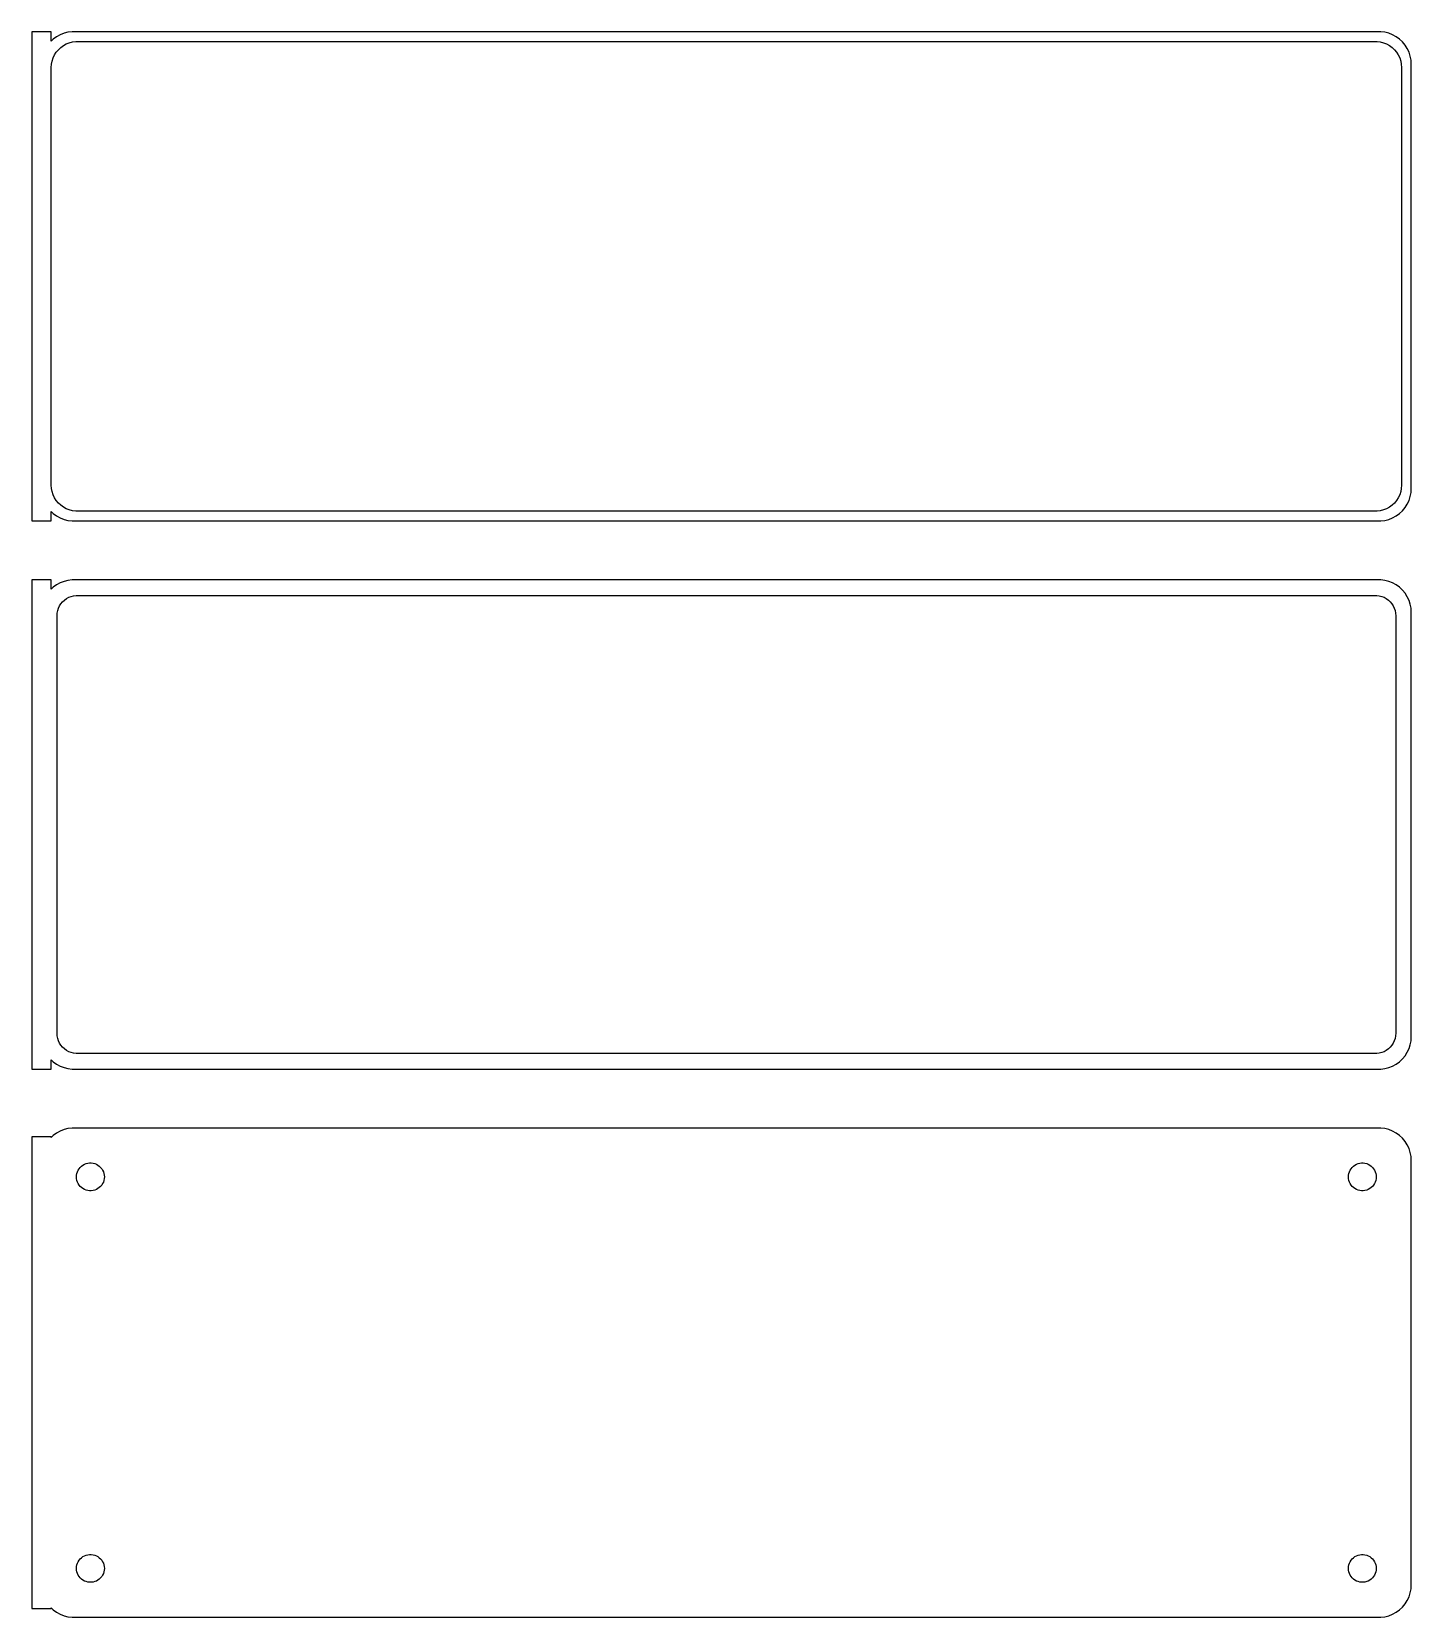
# Model space of a CAD drawing. Header units: metres. Extents: x -106 to 105, y 215 to 457.
import ezdxf

# ---------------------------------------------------------------- set-up
doc = ezdxf.new("R2010")
doc.units = ezdxf.units.M

msp = doc.modelspace()

# ---------------------------------------------------------------- linework, layer by layer
for p, q in [((-103.5, 457.49), (-106.5, 457.49)), ((-106.5, 457.49), (-106.5, 382.51)), ((-103.5, 456.059), (-103.5, 457.49)), ((-102.129, 457.024), (-102.679, 456.722)), ((-101.545, 457.255), (-102.129, 457.024)), ((-100.937, 457.411), (-101.545, 457.255)), ((-100.314, 457.49), (-100.937, 457.411)), ((100.314, 457.49), (-100.314, 457.49)), ((100.937, 457.411), (100.314, 457.49)), ((101.545, 457.255), (100.937, 457.411)), ((102.129, 457.024), (101.545, 457.255)), ((102.679, 456.722), (102.129, 457.024)), ((-103.187, 456.353), (-103.5, 456.059)), ((-102.679, 456.722), (-103.187, 456.353)), ((-102.736, 454.351), (-102.416, 454.738)), ((-102.416, 454.738), (-102.05, 455.082)), ((-102.05, 455.082), (-101.643, 455.377)), ((-101.643, 455.377), (-101.203, 455.619)), ((-101.203, 455.619), (-100.736, 455.804)), ((-100.736, 455.804), (-100.25, 455.929)), ((-100.25, 455.929), (-99.7512, 455.992)), ((-99.7512, 455.992), (99.7512, 455.992)), ((99.7512, 455.992), (100.25, 455.929)), ((100.25, 455.929), (100.736, 455.804)), ((100.736, 455.804), (101.203, 455.619)), ((101.203, 455.619), (101.643, 455.377)), ((101.643, 455.377), (102.05, 455.082)), ((102.05, 455.082), (102.416, 454.738)), ((102.416, 454.738), (102.736, 454.351)), ((103.187, 456.353), (102.679, 456.722)), ((103.645, 455.923), (103.187, 456.353)), ((104.045, 455.439), (103.645, 455.923)), ((104.382, 454.909), (104.045, 455.439)), ((104.649, 454.341), (104.382, 454.909)), ((-103.5, 452), (-103.468, 452.501)), ((-103.5, 388), (-103.5, 452)), ((-103.468, 452.501), (-103.374, 452.995)), ((-103.374, 452.995), (-103.219, 453.472)), ((-103.219, 453.472), (-103.005, 453.927)), ((-103.005, 453.927), (-102.736, 454.351)), ((102.736, 454.351), (103.005, 453.927)), ((103.005, 453.927), (103.219, 453.472)), ((103.219, 453.472), (103.374, 452.995)), ((103.374, 452.995), (103.468, 452.501)), ((103.468, 452.501), (103.5, 452)), ((103.5, 452), (103.5, 388)), ((104.843, 453.743), (104.649, 454.341)), ((104.961, 453.127), (104.843, 453.743)), ((105, 452.5), (104.961, 453.127)), ((105, 387.5), (105, 452.5)), ((-103.468, 387.499), (-103.5, 388)), ((-103.374, 387.005), (-103.468, 387.499)), ((-103.219, 386.528), (-103.374, 387.005)), ((-103.005, 386.073), (-103.219, 386.528)), ((103.219, 386.528), (103.005, 386.073)), ((103.374, 387.005), (103.219, 386.528)), ((103.468, 387.499), (103.374, 387.005)), ((103.5, 388), (103.468, 387.499)), ((104.843, 386.257), (104.961, 386.873)), ((104.961, 386.873), (105, 387.5)), ((-103.5, 383.941), (-103.187, 383.647)), ((-103.5, 382.51), (-103.5, 383.941)), ((-102.736, 385.649), (-103.005, 386.073)), ((-102.416, 385.262), (-102.736, 385.649)), ((-102.05, 384.918), (-102.416, 385.262)), ((-101.643, 384.623), (-102.05, 384.918)), ((-101.203, 384.381), (-101.643, 384.623)), ((-100.736, 384.196), (-101.203, 384.381)), ((-100.25, 384.071), (-100.736, 384.196)), ((-99.7512, 384.008), (-100.25, 384.071)), ((99.7512, 384.008), (-99.7512, 384.008)), ((100.25, 384.071), (99.7512, 384.008)), ((100.736, 384.196), (100.25, 384.071)), ((101.203, 384.381), (100.736, 384.196)), ((101.643, 384.623), (101.203, 384.381)), ((102.05, 384.918), (101.643, 384.623)), ((102.416, 385.262), (102.05, 384.918)), ((102.736, 385.649), (102.416, 385.262)), ((103.005, 386.073), (102.736, 385.649)), ((103.187, 383.647), (103.645, 384.077)), ((103.645, 384.077), (104.045, 384.561)), ((104.045, 384.561), (104.382, 385.091)), ((104.382, 385.091), (104.649, 385.659)), ((104.649, 385.659), (104.843, 386.257)), ((-106.5, 382.51), (-103.5, 382.51)), ((-103.187, 383.647), (-102.679, 383.278)), ((-102.679, 383.278), (-102.129, 382.976)), ((-102.129, 382.976), (-101.545, 382.745)), ((-101.545, 382.745), (-100.937, 382.589)), ((-100.937, 382.589), (-100.314, 382.51)), ((-100.314, 382.51), (100.314, 382.51)), ((100.314, 382.51), (100.937, 382.589)), ((100.937, 382.589), (101.545, 382.745)), ((101.545, 382.745), (102.129, 382.976)), ((102.129, 382.976), (102.679, 383.278)), ((102.679, 383.278), (103.187, 383.647)), ((-103.5, 373.479), (-106.5, 373.479)), ((-106.5, 373.479), (-106.5, 298.521)), ((-103.5, 372.059), (-103.5, 373.479)), ((-103.187, 372.353), (-103.5, 372.059)), ((-102.679, 372.722), (-103.187, 372.353)), ((-102.129, 373.024), (-102.679, 372.722)), ((-101.545, 373.255), (-102.129, 373.024)), ((-100.937, 373.411), (-101.545, 373.255)), ((-100.314, 373.49), (-100.937, 373.411)), ((100.314, 373.49), (-100.314, 373.49)), ((100.937, 373.411), (100.314, 373.49)), ((101.545, 373.255), (100.937, 373.411)), ((102.129, 373.024), (101.545, 373.255)), ((102.679, 372.722), (102.129, 373.024)), ((103.187, 372.353), (102.679, 372.722)), ((103.645, 371.923), (103.187, 372.353)), ((104.045, 371.439), (103.645, 371.923)), ((-102.394, 369.146), (-102.228, 369.5)), ((-102.228, 369.5), (-102.018, 369.83)), ((-102.018, 369.83), (-101.769, 370.131)), ((-101.769, 370.131), (-101.484, 370.399)), ((-101.484, 370.399), (-101.168, 370.628)), ((-101.168, 370.628), (-100.825, 370.817)), ((-100.825, 370.817), (-100.462, 370.961)), ((-100.462, 370.961), (-100.083, 371.058)), ((-100.083, 371.058), (-99.6955, 371.107)), ((-99.6955, 371.107), (99.6955, 371.107)), ((99.6955, 371.107), (100.083, 371.058)), ((100.083, 371.058), (100.462, 370.961)), ((100.462, 370.961), (100.825, 370.817)), ((100.825, 370.817), (101.168, 370.628)), ((101.168, 370.628), (101.484, 370.399)), ((101.484, 370.399), (101.769, 370.131)), ((101.769, 370.131), (102.018, 369.83)), ((102.018, 369.83), (102.228, 369.5)), ((102.228, 369.5), (102.394, 369.146)), ((104.382, 370.909), (104.045, 371.439)), ((104.649, 370.341), (104.382, 370.909)), ((104.843, 369.743), (104.649, 370.341)), ((104.961, 369.127), (104.843, 369.743)), ((-102.613, 368), (-102.588, 368.39)), ((-102.613, 304), (-102.613, 368)), ((-102.588, 368.39), (-102.515, 368.774)), ((-102.515, 368.774), (-102.394, 369.146)), ((102.394, 369.146), (102.515, 368.774)), ((102.515, 368.774), (102.588, 368.39)), ((102.588, 368.39), (102.613, 368)), ((102.613, 368), (102.613, 304)), ((105, 368.5), (104.961, 369.127)), ((105, 303.5), (105, 368.5)), ((-102.588, 303.61), (-102.613, 304)), ((102.613, 304), (102.588, 303.61)), ((-102.515, 303.226), (-102.588, 303.61)), ((-102.394, 302.854), (-102.515, 303.226)), ((-102.228, 302.5), (-102.394, 302.854)), ((-102.018, 302.17), (-102.228, 302.5)), ((-101.769, 301.869), (-102.018, 302.17)), ((-101.484, 301.601), (-101.769, 301.869)), ((-101.168, 301.372), (-101.484, 301.601)), ((-100.825, 301.183), (-101.168, 301.372)), ((101.168, 301.372), (100.825, 301.183)), ((101.484, 301.601), (101.168, 301.372)), ((101.769, 301.869), (101.484, 301.601)), ((102.018, 302.17), (101.769, 301.869)), ((102.228, 302.5), (102.018, 302.17)), ((102.394, 302.854), (102.228, 302.5)), ((102.515, 303.226), (102.394, 302.854)), ((102.588, 303.61), (102.515, 303.226)), ((104.382, 301.091), (104.649, 301.659)), ((104.649, 301.659), (104.843, 302.257)), ((104.843, 302.257), (104.961, 302.873)), ((104.961, 302.873), (105, 303.5)), ((-103.5, 298.521), (-103.5, 299.941)), ((-103.5, 299.941), (-103.187, 299.647)), ((-103.187, 299.647), (-102.679, 299.278)), ((-102.679, 299.278), (-102.129, 298.976)), ((-102.129, 298.976), (-101.545, 298.745)), ((-100.462, 301.039), (-100.825, 301.183)), ((-100.083, 300.942), (-100.462, 301.039)), ((-99.6955, 300.893), (-100.083, 300.942)), ((99.6955, 300.893), (-99.6955, 300.893)), ((100.083, 300.942), (99.6955, 300.893)), ((100.462, 301.039), (100.083, 300.942)), ((100.825, 301.183), (100.462, 301.039)), ((101.545, 298.745), (102.129, 298.976)), ((102.129, 298.976), (102.679, 299.278)), ((102.679, 299.278), (103.187, 299.647)), ((103.187, 299.647), (103.645, 300.077)), ((103.645, 300.077), (104.045, 300.561)), ((104.045, 300.561), (104.382, 301.091)), ((-106.5, 298.521), (-103.5, 298.521)), ((-101.545, 298.745), (-100.937, 298.589)), ((-100.937, 298.589), (-100.314, 298.51)), ((-100.314, 298.51), (100.314, 298.51)), ((100.314, 298.51), (100.937, 298.589)), ((100.937, 298.589), (101.545, 298.745)), ((-101.545, 289.255), (-102.129, 289.024)), ((-100.937, 289.411), (-101.545, 289.255)), ((-100.314, 289.49), (-100.937, 289.411)), ((100.314, 289.49), (-100.314, 289.49)), ((100.937, 289.411), (100.314, 289.49)), ((101.545, 289.255), (100.937, 289.411)), ((102.129, 289.024), (101.545, 289.255)), ((-103.5, 288.153), (-106.5, 288.153)), ((-106.5, 288.153), (-106.5, 215.847)), ((-103.187, 288.353), (-103.5, 288.059)), ((-103.5, 288.059), (-103.5, 288.153)), ((-102.679, 288.722), (-103.187, 288.353)), ((-102.129, 289.024), (-102.679, 288.722)), ((102.679, 288.722), (102.129, 289.024)), ((103.187, 288.353), (102.679, 288.722)), ((103.645, 287.923), (103.187, 288.353)), ((104.045, 287.439), (103.645, 287.923)), ((104.382, 286.909), (104.045, 287.439)), ((104.649, 286.341), (104.382, 286.909)), ((104.843, 285.743), (104.649, 286.341)), ((104.961, 285.127), (104.843, 285.743)), ((105, 284.5), (104.961, 285.127)), ((105, 219.5), (105, 284.5)), ((-99.6353, 282), (-99.6185, 282.268)), ((-99.6185, 281.732), (-99.6353, 282)), ((-99.6185, 282.268), (-99.5682, 282.531)), ((-99.5682, 282.531), (-99.4853, 282.786)), ((-99.4853, 282.786), (-99.3712, 283.029)), ((-99.3712, 283.029), (-99.2275, 283.255)), ((-99.2275, 283.255), (-99.0566, 283.462)), ((-99.0566, 283.462), (-98.8611, 283.645)), ((-98.8611, 283.645), (-98.6441, 283.803)), ((-98.6441, 283.803), (-98.4092, 283.932)), ((-98.4092, 283.932), (-98.1598, 284.031)), ((-98.1598, 284.031), (-97.9001, 284.097)), ((-97.9001, 284.097), (-97.6341, 284.131)), ((-97.6341, 284.131), (-97.3659, 284.131)), ((-97.3659, 284.131), (-97.0999, 284.097)), ((-97.0999, 284.097), (-96.8401, 284.031)), ((-96.8401, 284.031), (-96.5908, 283.932)), ((-96.5908, 283.932), (-96.3559, 283.803)), ((-96.3559, 283.803), (-96.1389, 283.645)), ((-96.1389, 283.645), (-95.9434, 283.462)), ((-95.9434, 283.462), (-95.7725, 283.255)), ((-95.7725, 283.255), (-95.6288, 283.029)), ((-95.6288, 283.029), (-95.5146, 282.786)), ((-95.5146, 282.786), (-95.4318, 282.531)), ((-95.4318, 282.531), (-95.3815, 282.268)), ((-95.3815, 282.268), (-95.3647, 282)), ((-95.3647, 282), (-95.3815, 281.732)), ((95.3647, 282), (95.3815, 282.268)), ((95.3815, 281.732), (95.3647, 282)), ((95.3815, 282.268), (95.4318, 282.531)), ((95.4318, 282.531), (95.5146, 282.786)), ((95.5146, 282.786), (95.6288, 283.029)), ((95.6288, 283.029), (95.7725, 283.255)), ((95.7725, 283.255), (95.9434, 283.462)), ((95.9434, 283.462), (96.1389, 283.645)), ((96.1389, 283.645), (96.3559, 283.803)), ((96.3559, 283.803), (96.5908, 283.932)), ((96.5908, 283.932), (96.8401, 284.031)), ((96.8401, 284.031), (97.0999, 284.097)), ((97.0999, 284.097), (97.3659, 284.131)), ((97.3659, 284.131), (97.6341, 284.131)), ((97.6341, 284.131), (97.9001, 284.097)), ((97.9001, 284.097), (98.1598, 284.031)), ((98.1598, 284.031), (98.4092, 283.932)), ((98.4092, 283.932), (98.6441, 283.803)), ((98.6441, 283.803), (98.8611, 283.645)), ((98.8611, 283.645), (99.0566, 283.462)), ((99.0566, 283.462), (99.2275, 283.255)), ((99.2275, 283.255), (99.3712, 283.029)), ((99.3712, 283.029), (99.4853, 282.786)), ((99.4853, 282.786), (99.5682, 282.531)), ((99.5682, 282.531), (99.6185, 282.268)), ((99.6185, 282.268), (99.6353, 282)), ((99.6353, 282), (99.6185, 281.732)), ((-99.5682, 281.469), (-99.6185, 281.732)), ((-99.4853, 281.214), (-99.5682, 281.469)), ((-99.3712, 280.971), (-99.4853, 281.214)), ((-99.2275, 280.745), (-99.3712, 280.971)), ((-99.0566, 280.538), (-99.2275, 280.745)), ((-98.8611, 280.355), (-99.0566, 280.538)), ((-98.6441, 280.197), (-98.8611, 280.355)), ((-98.4092, 280.068), (-98.6441, 280.197)), ((-98.1598, 279.969), (-98.4092, 280.068)), ((-97.9001, 279.903), (-98.1598, 279.969)), ((-97.6341, 279.869), (-97.9001, 279.903)), ((-97.3659, 279.869), (-97.6341, 279.869)), ((-97.0999, 279.903), (-97.3659, 279.869)), ((-96.8401, 279.969), (-97.0999, 279.903)), ((-96.5908, 280.068), (-96.8401, 279.969)), ((-96.3559, 280.197), (-96.5908, 280.068)), ((-96.1389, 280.355), (-96.3559, 280.197)), ((-95.9434, 280.538), (-96.1389, 280.355)), ((-95.7725, 280.745), (-95.9434, 280.538)), ((-95.6288, 280.971), (-95.7725, 280.745)), ((-95.5146, 281.214), (-95.6288, 280.971)), ((-95.4318, 281.469), (-95.5146, 281.214)), ((-95.3815, 281.732), (-95.4318, 281.469)), ((95.4318, 281.469), (95.3815, 281.732)), ((95.5146, 281.214), (95.4318, 281.469)), ((95.6288, 280.971), (95.5146, 281.214)), ((95.7725, 280.745), (95.6288, 280.971)), ((95.9434, 280.538), (95.7725, 280.745)), ((96.1389, 280.355), (95.9434, 280.538)), ((96.3559, 280.197), (96.1389, 280.355)), ((96.5908, 280.068), (96.3559, 280.197)), ((96.8401, 279.969), (96.5908, 280.068)), ((97.0999, 279.903), (96.8401, 279.969)), ((97.3659, 279.869), (97.0999, 279.903)), ((97.6341, 279.869), (97.3659, 279.869)), ((97.9001, 279.903), (97.6341, 279.869)), ((98.1598, 279.969), (97.9001, 279.903)), ((98.4092, 280.068), (98.1598, 279.969)), ((98.6441, 280.197), (98.4092, 280.068)), ((98.8611, 280.355), (98.6441, 280.197)), ((99.0566, 280.538), (98.8611, 280.355)), ((99.2275, 280.745), (99.0566, 280.538)), ((99.3712, 280.971), (99.2275, 280.745)), ((99.4853, 281.214), (99.3712, 280.971)), ((99.5682, 281.469), (99.4853, 281.214)), ((99.6185, 281.732), (99.5682, 281.469)), ((-99.0566, 223.462), (-98.8611, 223.645)), ((-98.8611, 223.645), (-98.6441, 223.803)), ((-98.6441, 223.803), (-98.4092, 223.932)), ((-98.4092, 223.932), (-98.1598, 224.031)), ((-98.1598, 224.031), (-97.9001, 224.097)), ((-97.9001, 224.097), (-97.6341, 224.131)), ((-97.6341, 224.131), (-97.3659, 224.131)), ((-97.3659, 224.131), (-97.0999, 224.097)), ((-97.0999, 224.097), (-96.8401, 224.031)), ((-96.8401, 224.031), (-96.5908, 223.932)), ((-96.5908, 223.932), (-96.3559, 223.803)), ((-96.3559, 223.803), (-96.1389, 223.645)), ((-96.1389, 223.645), (-95.9434, 223.462)), ((95.9434, 223.462), (96.1389, 223.645)), ((96.1389, 223.645), (96.3559, 223.803)), ((96.3559, 223.803), (96.5908, 223.932)), ((96.5908, 223.932), (96.8401, 224.031)), ((96.8401, 224.031), (97.0999, 224.097)), ((97.0999, 224.097), (97.3659, 224.131)), ((97.3659, 224.131), (97.6341, 224.131)), ((97.6341, 224.131), (97.9001, 224.097)), ((97.9001, 224.097), (98.1598, 224.031)), ((98.1598, 224.031), (98.4092, 223.932)), ((98.4092, 223.932), (98.6441, 223.803)), ((98.6441, 223.803), (98.8611, 223.645)), ((98.8611, 223.645), (99.0566, 223.462)), ((-99.6353, 222), (-99.6185, 222.268)), ((-99.6185, 221.732), (-99.6353, 222)), ((-99.6185, 222.268), (-99.5682, 222.531)), ((-99.5682, 221.469), (-99.6185, 221.732)), ((-99.5682, 222.531), (-99.4853, 222.786)), ((-99.4853, 221.214), (-99.5682, 221.469)), ((-99.4853, 222.786), (-99.3712, 223.029)), ((-99.3712, 220.971), (-99.4853, 221.214)), ((-99.3712, 223.029), (-99.2275, 223.255)), ((-99.2275, 223.255), (-99.0566, 223.462)), ((-95.9434, 223.462), (-95.7725, 223.255)), ((-95.7725, 223.255), (-95.6288, 223.029)), ((-95.6288, 223.029), (-95.5146, 222.786)), ((-95.5146, 221.214), (-95.6288, 220.971)), ((-95.5146, 222.786), (-95.4318, 222.531)), ((-95.4318, 221.469), (-95.5146, 221.214)), ((-95.4318, 222.531), (-95.3815, 222.268)), ((-95.3815, 221.732), (-95.4318, 221.469)), ((-95.3815, 222.268), (-95.3647, 222)), ((-95.3647, 222), (-95.3815, 221.732)), ((95.3647, 222), (95.3815, 222.268)), ((95.3815, 221.732), (95.3647, 222)), ((95.3815, 222.268), (95.4318, 222.531)), ((95.4318, 221.469), (95.3815, 221.732)), ((95.4318, 222.531), (95.5146, 222.786)), ((95.5146, 221.214), (95.4318, 221.469)), ((95.5146, 222.786), (95.6288, 223.029)), ((95.6288, 220.971), (95.5146, 221.214)), ((95.6288, 223.029), (95.7725, 223.255)), ((95.7725, 223.255), (95.9434, 223.462)), ((99.0566, 223.462), (99.2275, 223.255)), ((99.2275, 223.255), (99.3712, 223.029)), ((99.3712, 223.029), (99.4853, 222.786)), ((99.4853, 221.214), (99.3712, 220.971)), ((99.4853, 222.786), (99.5682, 222.531)), ((99.5682, 221.469), (99.4853, 221.214)), ((99.5682, 222.531), (99.6185, 222.268)), ((99.6185, 221.732), (99.5682, 221.469)), ((99.6185, 222.268), (99.6353, 222)), ((99.6353, 222), (99.6185, 221.732)), ((-99.2275, 220.745), (-99.3712, 220.971)), ((-99.0566, 220.538), (-99.2275, 220.745)), ((-98.8611, 220.355), (-99.0566, 220.538)), ((-98.6441, 220.197), (-98.8611, 220.355)), ((-98.4092, 220.068), (-98.6441, 220.197)), ((-98.1598, 219.969), (-98.4092, 220.068)), ((-97.9001, 219.903), (-98.1598, 219.969)), ((-97.6341, 219.869), (-97.9001, 219.903)), ((-97.3659, 219.869), (-97.6341, 219.869)), ((-97.0999, 219.903), (-97.3659, 219.869)), ((-96.8401, 219.969), (-97.0999, 219.903)), ((-96.5908, 220.068), (-96.8401, 219.969)), ((-96.3559, 220.197), (-96.5908, 220.068)), ((-96.1389, 220.355), (-96.3559, 220.197)), ((-95.9434, 220.538), (-96.1389, 220.355)), ((-95.7725, 220.745), (-95.9434, 220.538)), ((-95.6288, 220.971), (-95.7725, 220.745)), ((95.7725, 220.745), (95.6288, 220.971)), ((95.9434, 220.538), (95.7725, 220.745)), ((96.1389, 220.355), (95.9434, 220.538)), ((96.3559, 220.197), (96.1389, 220.355)), ((96.5908, 220.068), (96.3559, 220.197)), ((96.8401, 219.969), (96.5908, 220.068)), ((97.0999, 219.903), (96.8401, 219.969)), ((97.3659, 219.869), (97.0999, 219.903)), ((97.6341, 219.869), (97.3659, 219.869)), ((97.9001, 219.903), (97.6341, 219.869)), ((98.1598, 219.969), (97.9001, 219.903)), ((98.4092, 220.068), (98.1598, 219.969)), ((98.6441, 220.197), (98.4092, 220.068)), ((98.8611, 220.355), (98.6441, 220.197)), ((99.0566, 220.538), (98.8611, 220.355)), ((99.2275, 220.745), (99.0566, 220.538)), ((99.3712, 220.971), (99.2275, 220.745)), ((104.843, 218.257), (104.961, 218.873)), ((104.961, 218.873), (105, 219.5)), ((103.645, 216.077), (104.045, 216.561)), ((104.045, 216.561), (104.382, 217.091)), ((104.382, 217.091), (104.649, 217.659)), ((104.649, 217.659), (104.843, 218.257)), ((-106.5, 215.847), (-103.5, 215.847)), ((-103.5, 215.847), (-103.5, 215.941)), ((-103.5, 215.941), (-103.187, 215.647)), ((-103.187, 215.647), (-102.679, 215.278)), ((-102.679, 215.278), (-102.129, 214.976)), ((-102.129, 214.976), (-101.545, 214.745)), ((-101.545, 214.745), (-100.937, 214.589)), ((-100.937, 214.589), (-100.314, 214.51)), ((-100.314, 214.51), (100.314, 214.51)), ((100.314, 214.51), (100.937, 214.589)), ((100.937, 214.589), (101.545, 214.745)), ((101.545, 214.745), (102.129, 214.976)), ((102.129, 214.976), (102.679, 215.278)), ((102.679, 215.278), (103.187, 215.647)), ((103.187, 215.647), (103.645, 216.077))]:
    msp.add_line(p, q)

doc.saveas('drawing.dxf')
